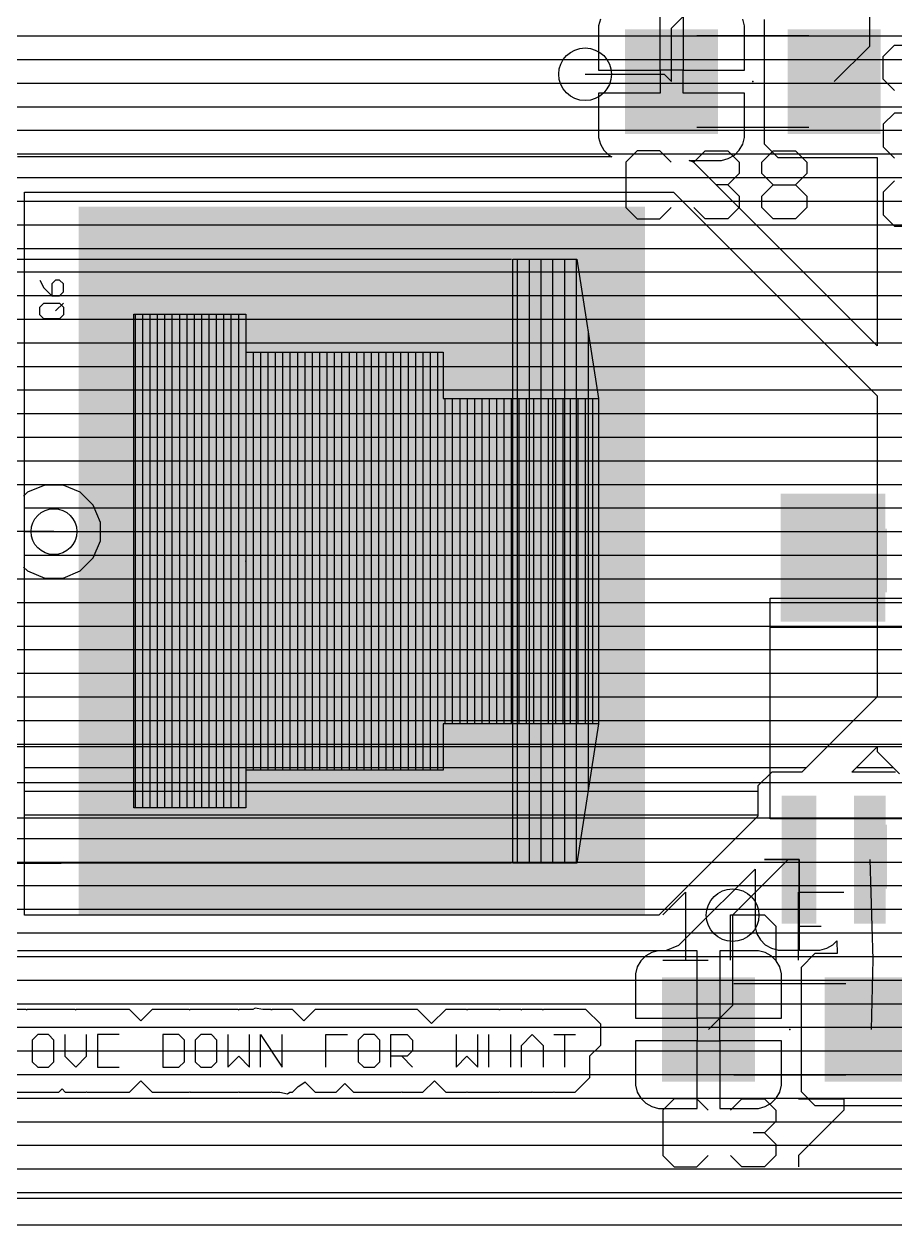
# Model space of a CAD drawing. Extents: x -0.64 to 6, y -0.15 to 7.8.
# Drawn here: x 1 to 1.59, y -0.15 to 0.664 of the extents above; entities that cross this region are included whole.
import ezdxf

# ---------------------------------------------------------------- set-up
doc = ezdxf.new("R2010")
doc.units = 0
for name, color, linetype in [('1', 22, 'CONTINUOUS'), ('16', 175, 'CONTINUOUS'), ('18', 82, 'CONTINUOUS'), ('20', 6, 'CONTINUOUS'), ('21', 253, 'CONTINUOUS'), ('23', 7, 'CONTINUOUS'), ('25', 253, 'CONTINUOUS'), ('27', 253, 'CONTINUOUS'), ('51', 253, 'CONTINUOUS')]:
    doc.layers.add(name, color=color, linetype=linetype)

# ---------------------------------------------------------------- blocks, each defined once
blk = doc.blocks.new('RECT')
blk.add_solid([(-0.5, -0.5), (0.5, -0.5), (-0.5, 0.5), (0.5, 0.5)])
blk = doc.blocks.new('ROUNDV')
blk.add_circle((0, 0), 0.5)

msp = doc.modelspace()

# ---------------------------------------------------------------- linework, layer by layer
at = {"layer": '1'}
for p, q in [((1.438632, 0.66127), (1.525, 0.747638)), ((1.573, 0.649132), (1.573, 0.747638)), ((1.430884, 0.632749), (1.430884, 0.678)), ((1.44638, 0.678433), (1.44638, 0.632749)), ((1.390362, 0.667381), (1.389136, 0.662803)), ((1.389136, 0.662803), (1.389136, 0.632748)), ((1.438632, 0.625), (1.438632, 0.66127)), ((1.488128, 0.662803), (1.486901, 0.667381)), ((1.488128, 0.632748), (1.488128, 0.662803)), ((1.501372, 0.66706), (1.501372, 0.582939)), ((0.587507, 0.656), (1.389136, 0.656)), ((1.430884, 0.656), (1.44638, 0.656)), ((1.488128, 0.656), (1.501372, 0.656)), ((1.548868, 0.625), (1.573, 0.649132)), ((0.478, 0.64), (1.389136, 0.64)), ((1.430884, 0.64), (1.44638, 0.64)), ((1.488128, 0.64), (1.501372, 0.64)), ((1.38, 0.63), (1.433632, 0.63)), ((1.389136, 0.632748), (1.430883, 0.632748)), ((1.430883, 0.632748), (1.430883, 0.617252)), ((1.44638, 0.632749), (1.430884, 0.632749)), ((1.433632, 0.63), (1.438632, 0.625)), ((1.446381, 0.617252), (1.446381, 0.632748)), ((1.446381, 0.632748), (1.488128, 0.632748)), ((0.586241, 0.624), (1.430883, 0.624)), ((1.446381, 0.624), (1.501372, 0.624)), ((1.430883, 0.617252), (1.389136, 0.617252)), ((1.389136, 0.617252), (1.389136, 0.587197)), ((1.488128, 0.617252), (1.446381, 0.617252)), ((1.488128, 0.587197), (1.488128, 0.617252)), ((0.883766, 0.608), (1.389136, 0.608)), ((1.488128, 0.608), (1.501372, 0.608)), ((0.904589, 0.592), (1.389136, 0.592)), ((1.389136, 0.587197), (1.390362, 0.582619)), ((1.486901, 0.582619), (1.488128, 0.587197)), ((1.488128, 0.592), (1.501372, 0.592)), ((1.390362, 0.582619), (1.392732, 0.578515)), ((1.392732, 0.578515), (1.396084, 0.575163)), ((1.48118, 0.575163), (1.484531, 0.578515)), ((1.484531, 0.578515), (1.486901, 0.582619)), ((1.501372, 0.582939), (1.510745, 0.573567)), ((0.908842, 0.576), (1.395247, 0.576)), ((1.398099, 0.574), (0.995226, 0.574)), ((1.396084, 0.575163), (1.398099, 0.574)), ((1.453595, 0.570346), (1.450647, 0.571567)), ((1.450647, 0.571567), (1.472498, 0.571567)), ((1.578, 0.445941), (1.453595, 0.570346)), ((1.472498, 0.571567), (1.477076, 0.572794)), ((1.477076, 0.572794), (1.48118, 0.575163)), ((1.482017, 0.576), (1.508312, 0.576)), ((1.510745, 0.573567), (1.578, 0.573567)), ((1.578, 0.573567), (1.578, 0.445941)), ((1.463941, 0.56), (1.578, 0.56)), ((1, 0.06), (1, 0.55)), ((1, 0.55), (1.44, 0.55)), ((1.44, 0.55), (1.578, 0.412)), ((1, 0.544), (1.446, 0.544)), ((1.479941, 0.544), (1.578, 0.544)), ((1, 0.528), (1.462, 0.528)), ((1.495941, 0.528), (1.578, 0.528)), ((1, 0.512), (1.478, 0.512)), ((1.511941, 0.512), (1.578, 0.512)), ((1, 0.496), (1.494, 0.496)), ((1.527941, 0.496), (1.578, 0.496)), ((1, 0.48), (1.51, 0.48)), ((1.543941, 0.48), (1.578, 0.48)), ((1, 0.464), (1.526, 0.464)), ((1.559941, 0.464), (1.578, 0.464)), ((1, 0.448), (1.542, 0.448)), ((1.575941, 0.448), (1.578, 0.448)), ((1, 0.432), (1.558, 0.432)), ((1, 0.416), (1.574, 0.416)), ((1.578, 0.412), (1.578, 0.208)), ((1, 0.4), (1.578, 0.4)), ((1, 0.384), (1.578, 0.384)), ((1, 0.368), (1.578, 0.368)), ((1, 0.352), (1.578, 0.352)), ((1, 0.336), (1.578, 0.336)), ((1, 0.32), (1.578, 0.32)), ((1, 0.304), (1.578, 0.304)), ((1, 0.288), (1.578, 0.288)), ((1, 0.272), (1.578, 0.272)), ((1, 0.256), (1.578, 0.256)), ((1, 0.24), (1.578, 0.24)), ((1, 0.224), (1.578, 0.224)), ((1, 0.208), (1.578, 0.208)), ((1.578, 0.208), (1.526945, 0.156945)), ((1, 0.192), (1.562, 0.192)), ((1, 0.176), (1.546, 0.176)), ((1.560886, 0.156945), (1.578, 0.174059)), ((1.578, 0.174059), (1.578, 0.170887)), ((1.578, 0.170887), (1.593, 0.155887)), ((1, 0.16), (1.53, 0.16)), ((1.506562, 0.156945), (1.497189, 0.147572)), ((1.526945, 0.156945), (1.506562, 0.156945)), ((1.590454, 0.156945), (1.560886, 0.156945)), ((1.563941, 0.16), (1.588887, 0.16)), ((1.497189, 0.147572), (1.497189, 0.127189)), ((1, 0.144), (1.497189, 0.144)), ((1, 0.128), (1.497189, 0.128)), ((1.497189, 0.127189), (1.43, 0.06)), ((1, 0.112), (1.482, 0.112)), ((1, 0.096), (1.466, 0.096)), ((1.450346, 0.046405), (1.495189, 0.091248)), ((1.517638, 0.097638), (1.48, 0.06)), ((1.495189, 0.091248), (1.495189, 0.051961)), ((1.501578, 0.097637), (1.501579, 0.097638)), ((1.524999, 0.097637), (1.501578, 0.097637)), ((1.501579, 0.097638), (1.524999, 0.097638)), ((1.525, 0.097638), (1.517638, 0.097638)), ((1.524999, 0.097638), (1.524999, 0.097637)), ((1.524999, 0.036331), (1.524999, 0.097636)), ((1.524999, 0.097636), (1.525, 0.097636)), ((1.524999, 0.096), (1.525, 0.096)), ((1.525, 0.097636), (1.525, 0.036331)), ((1.573, 0.097638), (1.575, 0.029882)), ((1, 0.08), (1.45, 0.08)), ((1.483941, 0.08), (1.495189, 0.08)), ((1.524999, 0.08), (1.525, 0.08)), ((1, 0.064), (1.434, 0.064)), ((1.43, 0.06), (1, 0.06)), ((1.467941, 0.064), (1.495189, 0.064)), ((1.48, 0.06), (1.48, -0.001132)), ((1.524999, 0.064), (1.525, 0.064)), ((1.495189, 0.051961), (1.496416, 0.047383)), ((1.443595, 0.039654), (1.450346, 0.046405)), ((1.451941, 0.048), (1.49625, 0.048)), ((1.496416, 0.047383), (1.498785, 0.043278)), ((1.498785, 0.043278), (1.502137, 0.039927)), ((1.524999, 0.048), (1.525, 0.048)), ((1.547863, 0.039927), (1.550612, 0.042676)), ((1.550612, 0.042676), (1.55087, 0.033933)), ((0.995226, 0.036), (1.434774, 0.036)), ((1.425188, 0.034706), (1.421084, 0.032337)), ((1.429766, 0.035933), (1.425188, 0.034706)), ((1.455884, 0.035933), (1.429766, 0.035933)), ((1.434774, 0.036), (1.443595, 0.039654)), ((1.455884, -0.009751), (1.455884, 0.035933)), ((1.497498, 0.035933), (1.47138, 0.035933)), ((1.47138, 0.035933), (1.47138, -0.009751)), ((1.502076, 0.034706), (1.497498, 0.035933)), ((1.50618, 0.032337), (1.502076, 0.034706)), ((1.502137, 0.039927), (1.506241, 0.037557)), ((1.506241, 0.037557), (1.510819, 0.036331)), ((1.510819, 0.036331), (1.524999, 0.036331)), ((1.525, 0.036331), (1.539181, 0.036331)), ((1.535745, 0.033933), (1.526372, 0.02456)), ((1.55087, 0.033933), (1.535745, 0.033933)), ((1.539181, 0.036331), (1.543759, 0.037557)), ((1.543759, 0.037557), (1.547863, 0.039927)), ((0.946675, 0.032), (1.420747, 0.032)), ((1.415362, 0.024881), (1.414136, 0.020303)), ((1.417732, 0.028985), (1.415362, 0.024881)), ((1.421084, 0.032337), (1.417732, 0.028985)), ((1.455884, 0.032), (1.47138, 0.032)), ((1.509531, 0.028985), (1.50618, 0.032337)), ((1.506517, 0.032), (1.533812, 0.032)), ((1.511901, 0.024881), (1.509531, 0.028985)), ((1.513128, 0.020303), (1.511901, 0.024881)), ((1.526372, 0.02456), (1.526372, -0.05956)), ((1.575, 0.029882), (1.573868, -0.0175)), ((1.414136, 0.020303), (1.414136, -0.009752)), ((1.513128, -0.009752), (1.513128, 0.020303)), ((0.946863, 0.016), (1.414136, 0.016)), ((1.455884, 0.016), (1.47138, 0.016)), ((1.513128, 0.016), (1.526372, 0.016)), ((0.948677, 0), (1.414136, 0)), ((1.455884, 0), (1.47138, 0)), ((1.513128, 0), (1.526372, 0)), ((1.001271, -0.003981), (0.976178, -0.003981)), ((1.001609, -0.004319), (1.001271, -0.003981)), ((1.001947, -0.003981), (1.001609, -0.004319)), ((1.034459, -0.003981), (1.001947, -0.003981)), ((1.034757, -0.004279), (1.034459, -0.003981)), ((1.035055, -0.003981), (1.034757, -0.004279)), ((1.071237, -0.003981), (1.035055, -0.003981)), ((1.078955, -0.011699), (1.071237, -0.003981)), ((1.086672, -0.003981), (1.078955, -0.011699)), ((1.111765, -0.003981), (1.086672, -0.003981)), ((1.112103, -0.004319), (1.111765, -0.003981)), ((1.112441, -0.003981), (1.112103, -0.004319)), ((1.144953, -0.003981), (1.112441, -0.003981)), ((1.145251, -0.004279), (1.144953, -0.003981)), ((1.145549, -0.003981), (1.145251, -0.004279)), ((1.154863, -0.003981), (1.145549, -0.003981)), ((1.156439, -0.00293), (1.154863, -0.003981)), ((1.161694, -0.003981), (1.156439, -0.00293)), ((1.167052, -0.003981), (1.161694, -0.003981)), ((1.16735, -0.004279), (1.167052, -0.003981)), ((1.167648, -0.003981), (1.16735, -0.004279)), ((1.181731, -0.003981), (1.167648, -0.003981)), ((1.189449, -0.011699), (1.181731, -0.003981)), ((1.197166, -0.003981), (1.189449, -0.011699)), ((1.266457, -0.003981), (1.197166, -0.003981)), ((1.270126, -0.007651), (1.266457, -0.003981)), ((1.276009, -0.013534), (1.270126, -0.007651)), ((1.285562, -0.003981), (1.276009, -0.013534)), ((1.299645, -0.003981), (1.285562, -0.003981)), ((1.299943, -0.004279), (1.299645, -0.003981)), ((1.300241, -0.003981), (1.299943, -0.004279)), ((1.321744, -0.003981), (1.300241, -0.003981)), ((1.322041, -0.004279), (1.321744, -0.003981)), ((1.322339, -0.003981), (1.322041, -0.004279)), ((1.336423, -0.003981), (1.322339, -0.003981)), ((1.336761, -0.004319), (1.336423, -0.003981)), ((1.337099, -0.003981), (1.336761, -0.004319)), ((1.351182, -0.003981), (1.337099, -0.003981)), ((1.35152, -0.004319), (1.351182, -0.003981)), ((1.351858, -0.003981), (1.35152, -0.004319)), ((1.38062, -0.003981), (1.351858, -0.003981)), ((1.390579, -0.01394), (1.38062, -0.003981)), ((1.48, -0.001132), (1.463632, -0.0175)), ((1.390579, -0.028023), (1.390579, -0.01394)), ((1.390579, -0.016), (1.455883, -0.016)), ((1.414136, -0.009752), (1.455883, -0.009752)), ((1.455883, -0.009752), (1.455883, -0.025248)), ((1.47138, -0.009751), (1.455884, -0.009751)), ((1.471381, -0.025248), (1.471381, -0.009752)), ((1.471381, -0.009752), (1.513128, -0.009752)), ((1.471381, -0.016), (1.526372, -0.016)), ((1.008989, -0.020981), (1.005319, -0.024651)), ((1.016328, -0.020981), (1.008989, -0.020981)), ((1.019998, -0.024651), (1.016328, -0.020981)), ((1.027418, -0.020981), (1.027418, -0.03566)), ((1.042097, -0.03566), (1.042097, -0.020981)), ((1.064196, -0.020981), (1.049516, -0.020981)), ((1.049516, -0.020981), (1.049516, -0.043)), ((1.093714, -0.020981), (1.093714, -0.043)), ((1.104723, -0.020981), (1.093714, -0.020981)), ((1.108393, -0.024651), (1.104723, -0.020981)), ((1.119483, -0.020981), (1.115813, -0.024651)), ((1.126822, -0.020981), (1.119483, -0.020981)), ((1.130492, -0.024651), (1.126822, -0.020981)), ((1.137912, -0.020981), (1.137912, -0.043)), ((1.152591, -0.043), (1.152591, -0.020981)), ((1.16001, -0.043), (1.16001, -0.020981)), ((1.16001, -0.020981), (1.17469, -0.043)), ((1.17469, -0.043), (1.17469, -0.020981)), ((1.204208, -0.043), (1.204208, -0.020981)), ((1.204208, -0.020981), (1.218887, -0.020981)), ((1.229977, -0.020981), (1.226307, -0.024651)), ((1.237316, -0.020981), (1.229977, -0.020981)), ((1.240986, -0.024651), (1.237316, -0.020981)), ((1.248406, -0.043), (1.248406, -0.020981)), ((1.248406, -0.020981), (1.259415, -0.020981)), ((1.259415, -0.020981), (1.263085, -0.024651)), ((1.292603, -0.020981), (1.292603, -0.043)), ((1.307282, -0.043), (1.307282, -0.020981)), ((1.314702, -0.043), (1.314702, -0.020981)), ((1.329381, -0.020981), (1.329381, -0.043)), ((1.336801, -0.028321), (1.34414, -0.020981)), ((1.34414, -0.020981), (1.35148, -0.028321)), ((1.3589, -0.020981), (1.373579, -0.020981)), ((1.366239, -0.043), (1.366239, -0.020981)), ((1.005319, -0.024651), (1.005319, -0.03933)), ((1.019998, -0.03933), (1.019998, -0.024651)), ((1.049516, -0.031991), (1.056856, -0.031991)), ((1.108393, -0.03933), (1.108393, -0.024651)), ((1.115813, -0.024651), (1.115813, -0.03933)), ((1.130492, -0.03933), (1.130492, -0.024651)), ((1.204208, -0.031991), (1.211548, -0.031991)), ((1.226307, -0.024651), (1.226307, -0.03933)), ((1.240986, -0.03933), (1.240986, -0.024651)), ((1.263085, -0.031991), (1.259415, -0.03566)), ((1.263085, -0.024651), (1.263085, -0.031991)), ((1.314702, -0.031991), (1.329381, -0.031991)), ((1.336801, -0.043), (1.336801, -0.028321)), ((1.336801, -0.031991), (1.35148, -0.031991)), ((1.35148, -0.028321), (1.35148, -0.043)), ((1.383239, -0.035362), (1.390579, -0.028023)), ((1.386602, -0.032), (1.414136, -0.032)), ((1.455883, -0.025248), (1.414136, -0.025248)), ((1.414136, -0.025248), (1.414136, -0.055303)), ((1.455884, -0.070933), (1.455884, -0.025249)), ((1.455884, -0.025249), (1.47138, -0.025249)), ((1.455884, -0.032), (1.47138, -0.032)), ((1.47138, -0.025249), (1.47138, -0.070933)), ((1.513128, -0.025248), (1.471381, -0.025248)), ((1.513128, -0.055303), (1.513128, -0.025248)), ((1.513128, -0.032), (1.526372, -0.032)), ((1.005319, -0.03933), (1.008989, -0.043)), ((1.016328, -0.043), (1.019998, -0.03933)), ((1.027418, -0.03566), (1.034757, -0.043)), ((1.034757, -0.043), (1.042097, -0.03566)), ((1.104723, -0.043), (1.108393, -0.03933)), ((1.115813, -0.03933), (1.119483, -0.043)), ((1.126822, -0.043), (1.130492, -0.03933)), ((1.137912, -0.043), (1.145251, -0.03566)), ((1.145251, -0.03566), (1.152591, -0.043)), ((1.226307, -0.03933), (1.229977, -0.043)), ((1.237316, -0.043), (1.240986, -0.03933)), ((1.259415, -0.03566), (1.248406, -0.03566)), ((1.255745, -0.03566), (1.263085, -0.043)), ((1.292603, -0.043), (1.299943, -0.03566)), ((1.299943, -0.03566), (1.307282, -0.043)), ((1.383239, -0.050042), (1.383239, -0.035362)), ((1.008989, -0.043), (1.016328, -0.043)), ((1.049516, -0.043), (1.064196, -0.043)), ((1.093714, -0.043), (1.104723, -0.043)), ((1.119483, -0.043), (1.126822, -0.043)), ((1.229977, -0.043), (1.237316, -0.043)), ((1.383239, -0.048), (1.414136, -0.048)), ((1.455884, -0.048), (1.47138, -0.048)), ((1.513128, -0.048), (1.526372, -0.048)), ((1.071237, -0.06), (1.078955, -0.052282)), ((1.078955, -0.052282), (1.086672, -0.06)), ((1.181731, -0.06), (1.18552, -0.056211)), ((1.18552, -0.056211), (1.189978, -0.053239)), ((1.189978, -0.053239), (1.190049, -0.052883)), ((1.190049, -0.052883), (1.197166, -0.06)), ((1.21125, -0.06), (1.217092, -0.054157)), ((1.217092, -0.054157), (1.222935, -0.06)), ((1.270126, -0.06), (1.277844, -0.052282)), ((1.277844, -0.052282), (1.285562, -0.06)), ((1.373281, -0.06), (1.383239, -0.050042)), ((1.414136, -0.055303), (1.415362, -0.059881)), ((1.511901, -0.059881), (1.513128, -0.055303)), ((0.82209, -0.064), (1.417747, -0.064)), ((0.990858, -0.06), (1.02337, -0.06)), ((1.02337, -0.06), (1.025543, -0.057827)), ((1.025543, -0.057827), (1.027716, -0.06)), ((1.027716, -0.06), (1.041799, -0.06)), ((1.041799, -0.06), (1.042137, -0.059662)), ((1.042137, -0.059662), (1.042475, -0.06)), ((1.042475, -0.06), (1.071237, -0.06)), ((1.086672, -0.06), (1.111765, -0.06)), ((1.111765, -0.06), (1.112103, -0.059662)), ((1.112103, -0.059662), (1.112441, -0.06)), ((1.112441, -0.06), (1.144953, -0.06)), ((1.144953, -0.06), (1.145251, -0.059702)), ((1.145251, -0.059702), (1.145549, -0.06)), ((1.145549, -0.06), (1.167052, -0.06)), ((1.167052, -0.06), (1.16735, -0.059702)), ((1.16735, -0.059702), (1.167648, -0.06)), ((1.167648, -0.06), (1.173006, -0.06)), ((1.173006, -0.06), (1.17826, -0.061051)), ((1.17826, -0.061051), (1.179837, -0.06)), ((1.179837, -0.06), (1.181731, -0.06)), ((1.197166, -0.06), (1.21125, -0.06)), ((1.222935, -0.06), (1.255447, -0.06)), ((1.255447, -0.06), (1.255745, -0.059702)), ((1.255745, -0.059702), (1.256043, -0.06)), ((1.256043, -0.06), (1.270126, -0.06)), ((1.285562, -0.06), (1.299645, -0.06)), ((1.299645, -0.06), (1.299943, -0.059702)), ((1.299943, -0.059702), (1.300241, -0.06)), ((1.300241, -0.06), (1.321744, -0.06)), ((1.321744, -0.06), (1.322041, -0.059702)), ((1.322041, -0.059702), (1.322339, -0.06)), ((1.322339, -0.06), (1.343842, -0.06)), ((1.343842, -0.06), (1.34414, -0.059702)), ((1.34414, -0.059702), (1.344438, -0.06)), ((1.344438, -0.06), (1.358522, -0.06)), ((1.358522, -0.06), (1.358859, -0.059662)), ((1.358859, -0.059662), (1.359197, -0.06)), ((1.359197, -0.06), (1.373281, -0.06)), ((1.415362, -0.059881), (1.417732, -0.063985)), ((1.417732, -0.063985), (1.421084, -0.067337)), ((1.455884, -0.064), (1.47138, -0.064)), ((1.50618, -0.067337), (1.509531, -0.063985)), ((1.509517, -0.064), (1.530812, -0.064)), ((1.509531, -0.063985), (1.511901, -0.059881)), ((1.526372, -0.05956), (1.535745, -0.068933)), ((1.421084, -0.067337), (1.425188, -0.069706)), ((1.425188, -0.069706), (1.429766, -0.070933)), ((1.429766, -0.070933), (1.455884, -0.070933)), ((1.47138, -0.070933), (1.497498, -0.070933)), ((1.497498, -0.070933), (1.502076, -0.069706)), ((1.502076, -0.069706), (1.50618, -0.067337)), ((1.535745, -0.068933), (1.611992, -0.068933)), ((0.565664, -0.08), (1.976542, -0.08)), ((0.539684, -0.096), (1.988185, -0.096)), ((-0.172, -0.112), (5.732, -0.112)), ((-0.172, -0.128), (5.732, -0.128)), ((5.732, -0.132), (-0.172, -0.132))]:
    msp.add_line(p, q, dxfattribs=at)
at = {"layer": '16'}
for p, q in [((0.899108, 0.656), (2.061179, 0.656)), ((0.902811, 0.64), (2.038256, 0.64)), ((0.902811, 0.624), (2.022256, 0.624)), ((0.902811, 0.608), (2.006256, 0.608)), ((0.904589, 0.592), (1.990256, 0.592)), ((0.908842, 0.576), (1.978797, 0.576)), ((0.905418, 0.56), (1.968106, 0.56)), ((0.894383, 0.544), (1.957415, 0.544)), ((0.703433, 0.528), (1.946751, 0.528)), ((0.699267, 0.512), (1.940123, 0.512)), ((-0.121, 0.496), (1.933496, 0.496)), ((0.701433, 0.48), (1.926868, 0.48)), ((0.701433, 0.464), (1.920241, 0.464)), ((0.902383, 0.448), (1.916127, 0.448)), ((0.902811, 0.432), (1.912945, 0.432)), ((0.902811, 0.416), (1.909762, 0.416)), ((0.9065, 0.4), (1.906579, 0.4)), ((0.902811, 0.384), (1.904, 0.384)), ((0.902811, 0.368), (1.904, 0.368)), ((0.902811, 0.352), (1.904, 0.352)), ((1.013734, 0.3515), (1.002157, 0.346704)), ((1.026266, 0.3515), (1.013734, 0.3515)), ((1.037843, 0.346704), (1.026266, 0.3515)), ((1.002157, 0.346704), (0.999452, 0.344)), ((1.046704, 0.337843), (1.037843, 0.346704)), ((1.0515, 0.326266), (1.046704, 0.337843)), ((1.047468, 0.336), (1.904, 0.336)), ((1.0515, 0.313734), (1.0515, 0.326266)), ((1.02, 0.32), (0.83, 0.32)), ((1.0515, 0.32), (1.904, 0.32)), ((1.046704, 0.302157), (1.0515, 0.313734)), ((1.037843, 0.293296), (1.046704, 0.302157)), ((1.047468, 0.304), (1.905784, 0.304)), ((0.999452, 0.296), (1.002157, 0.293296)), ((1.002157, 0.293296), (1.013734, 0.2885)), ((1.026266, 0.2885), (1.037843, 0.293296)), ((0.57681, 0.288), (1.908966, 0.288)), ((1.013734, 0.2885), (1.026266, 0.2885)), ((0.567572, 0.272), (1.912149, 0.272)), ((0.555049, 0.256), (1.915331, 0.256)), ((0.537455, 0.24), (1.918584, 0.24)), ((0.503932, 0.224), (1.925211, 0.224)), ((-0.104059, 0.208), (1.931839, 0.208)), ((-0.088059, 0.192), (1.938466, 0.192)), ((-0.072059, 0.176), (1.945094, 0.176)), ((1.614774, 0.174), (-0.070059, 0.174)), ((-0.08, 0.15), (1.61, 0.15)), ((0.061023, 0.126), (1.600059, 0.126)), ((0.095311, 0.112), (1.603754, 0.112)), ((0.539684, 0.096), (1.616577, 0.096)), ((0.565664, 0.08), (2.018256, 0.08)), ((0.581664, 0.064), (2.034256, 0.064)), ((0.591221, 0.048), (2.055193, 0.048)), ((0.598059, 0.032), (2.079138, 0.032)), ((0.602346, 0.016), (2.103812, 0.016)), ((0.603, 0), (2.142439, 0)), ((0.602346, -0.016), (2.192694, -0.016)), ((0.598059, -0.032), (5.461088, -0.032)), ((0.591221, -0.048), (5.472336, -0.048)), ((0.581664, -0.064), (5.489492, -0.064)), ((0.565664, -0.08), (5.525244, -0.08)), ((0.539684, -0.096), (5.732, -0.096)), ((-0.172, -0.112), (5.732, -0.112)), ((-0.172, -0.128), (5.732, -0.128)), ((5.732, -0.132), (-0.172, -0.132))]:
    msp.add_line(p, q, dxfattribs=at)
at = {"layer": '20'}
msp.add_line((-0.19, -0.15), (5.75, -0.15), dxfattribs=at)
at = {"layer": '21'}
for p, q in [((0.969882, 0.504724), (1.025, 0.504724)), ((0.969882, 0.095276), (1.025, 0.095276))]:
    msp.add_line(p, q, dxfattribs=at)
at = {"layer": '23'}
for p in [(1.49375, 0.625), (1.15, 0.3), (1.51875, -0.0175)]:
    msp.add_point(p, dxfattribs=at)
at = {"layer": '25'}
for p, q in [((1.581961, 0.642098), (1.589634, 0.649771)), ((1.589634, 0.649771), (1.597307, 0.649771)), ((1.581961, 0.626752), (1.581961, 0.642098)), ((1.589634, 0.619078), (1.581961, 0.626752)), ((1.589634, 0.603732), (1.581961, 0.596059)), ((1.597307, 0.603732), (1.589634, 0.603732)), ((1.581961, 0.596059), (1.581961, 0.580712)), ((1.415305, 0.578039), (1.407632, 0.570366)), ((1.430652, 0.578039), (1.415305, 0.578039)), ((1.438325, 0.570366), (1.430652, 0.578039)), ((1.453671, 0.570366), (1.461344, 0.578039)), ((1.461344, 0.578039), (1.476691, 0.578039)), ((1.476691, 0.578039), (1.484364, 0.570366)), ((1.499711, 0.570366), (1.507384, 0.578039)), ((1.507384, 0.578039), (1.52273, 0.578039)), ((1.52273, 0.578039), (1.530403, 0.570366)), ((1.581961, 0.580712), (1.589634, 0.573039)), ((1.407632, 0.570366), (1.407632, 0.539673)), ((1.484364, 0.570366), (1.484364, 0.562693)), ((1.499711, 0.562693), (1.499711, 0.570366)), ((1.530403, 0.570366), (1.530403, 0.562693)), ((1.484364, 0.562693), (1.476691, 0.55502)), ((1.507384, 0.55502), (1.499711, 0.562693)), ((1.530403, 0.562693), (1.52273, 0.55502)), ((1.476691, 0.55502), (1.469018, 0.55502)), ((1.476691, 0.55502), (1.484364, 0.547346)), ((1.499711, 0.547346), (1.507384, 0.55502)), ((1.507384, 0.55502), (1.52273, 0.55502)), ((1.52273, 0.55502), (1.530403, 0.547346)), ((1.589634, 0.557693), (1.581961, 0.55002)), ((1.484364, 0.547346), (1.484364, 0.539673)), ((1.499711, 0.539673), (1.499711, 0.547346)), ((1.530403, 0.547346), (1.530403, 0.539673)), ((1.581961, 0.55002), (1.581961, 0.534673)), ((1.407632, 0.539673), (1.415305, 0.532)), ((1.430652, 0.532), (1.438325, 0.539673)), ((1.461344, 0.532), (1.453671, 0.539673)), ((1.484364, 0.539673), (1.476691, 0.532)), ((1.507384, 0.532), (1.499711, 0.539673)), ((1.530403, 0.539673), (1.52273, 0.532)), ((1.415305, 0.532), (1.430652, 0.532)), ((1.476691, 0.532), (1.461344, 0.532)), ((1.52273, 0.532), (1.507384, 0.532)), ((1.581961, 0.534673), (1.589634, 0.527)), ((1.589634, 0.527), (1.620327, 0.527)), ((1.010486, 0.490522), (1.013155, 0.485184)), ((1.021162, 0.490522), (1.018493, 0.487853)), ((1.023831, 0.490522), (1.021162, 0.490522)), ((1.0265, 0.487853), (1.023831, 0.490522)), ((1.013155, 0.485184), (1.018493, 0.479847)), ((1.018493, 0.487853), (1.018493, 0.479847)), ((1.023831, 0.479847), (1.0265, 0.482516)), ((1.0265, 0.482516), (1.0265, 0.487853)), ((1.010486, 0.4722), (1.013155, 0.474869)), ((1.010486, 0.466862), (1.010486, 0.4722)), ((1.013155, 0.474869), (1.023831, 0.474869)), ((1.018493, 0.479847), (1.023831, 0.479847)), ((1.021162, 0.469531), (1.0265, 0.474869)), ((1.023831, 0.474869), (1.0265, 0.4722)), ((1.0265, 0.4722), (1.0265, 0.466862)), ((1.013155, 0.464193), (1.010486, 0.466862)), ((1.023831, 0.464193), (1.013155, 0.464193)), ((1.0265, 0.466862), (1.023831, 0.464193)), ((1.440305, -0.064461), (1.432632, -0.072134)), ((1.455652, -0.064461), (1.440305, -0.064461)), ((1.463325, -0.072134), (1.455652, -0.064461)), ((1.478671, -0.072134), (1.486344, -0.064461)), ((1.486344, -0.064461), (1.501691, -0.064461)), ((1.501691, -0.064461), (1.509364, -0.072134)), ((1.524711, -0.064461), (1.555403, -0.064461)), ((1.555403, -0.064461), (1.555403, -0.072134)), ((1.432632, -0.072134), (1.432632, -0.102827)), ((1.509364, -0.072134), (1.509364, -0.079807)), ((1.555403, -0.072134), (1.524711, -0.102827)), ((1.509364, -0.079807), (1.501691, -0.08748)), ((1.501691, -0.08748), (1.494018, -0.08748)), ((1.501691, -0.08748), (1.509364, -0.095154)), ((1.509364, -0.095154), (1.509364, -0.102827)), ((1.432632, -0.102827), (1.440305, -0.1105)), ((1.455652, -0.1105), (1.463325, -0.102827)), ((1.486344, -0.1105), (1.478671, -0.102827)), ((1.509364, -0.102827), (1.501691, -0.1105)), ((1.524711, -0.102827), (1.524711, -0.1105)), ((1.440305, -0.1105), (1.455652, -0.1105)), ((1.501691, -0.1105), (1.486344, -0.1105))]:
    msp.add_line(p, q, dxfattribs=at)
at = {"layer": '27'}
for p, q in [((1.432632, 0.060193), (1.447978, 0.075539)), ((1.447978, 0.075539), (1.447978, 0.0295)), ((1.524711, 0.0295), (1.524711, 0.075539)), ((1.524711, 0.075539), (1.555403, 0.075539)), ((1.478671, 0.0295), (1.478671, 0.060193)), ((1.478671, 0.060193), (1.501691, 0.060193)), ((1.501691, 0.060193), (1.509364, 0.05252)), ((1.509364, 0.05252), (1.509364, 0.0295)), ((1.524711, 0.05252), (1.540057, 0.05252)), ((1.432632, 0.0295), (1.463325, 0.0295))]:
    msp.add_line(p, q, dxfattribs=at)
at = {"layer": '51'}
for p, q in [((1.531742, 0.655984), (1.455758, 0.655984)), ((1.531742, 0.594016), (1.455758, 0.594016)), ((0.969882, 0.504724), (1.330118, 0.504724)), ((1.331102, 0.504724), (1.374409, 0.504724)), ((1.331102, 0.095276), (1.331102, 0.504724)), ((1.334, 0.504724), (1.334, 0.095276)), ((1.342, 0.504724), (1.342, 0.095276)), ((1.35, 0.504724), (1.35, 0.095276)), ((1.358, 0.504724), (1.358, 0.095276)), ((1.366, 0.504724), (1.366, 0.095276)), ((1.374, 0.504724), (1.374, 0.095276)), ((1.374409, 0.504724), (1.389173, 0.410236)), ((1.074213, 0.467323), (1.15, 0.467323)), ((1.074213, 0.132677), (1.074213, 0.467323)), ((1.075, 0.467323), (1.075, 0.132677)), ((1.08, 0.467323), (1.08, 0.132677)), ((1.085, 0.467323), (1.085, 0.132677)), ((1.09, 0.467323), (1.09, 0.132677)), ((1.095, 0.467323), (1.095, 0.132677)), ((1.1, 0.467323), (1.1, 0.132677)), ((1.105, 0.467323), (1.105, 0.132677)), ((1.11, 0.467323), (1.11, 0.132677)), ((1.115, 0.467323), (1.115, 0.132677)), ((1.12, 0.467323), (1.12, 0.132677)), ((1.125, 0.467323), (1.125, 0.132677)), ((1.13, 0.467323), (1.13, 0.132677)), ((1.135, 0.467323), (1.135, 0.132677)), ((1.14, 0.467323), (1.14, 0.132677)), ((1.145, 0.467323), (1.145, 0.132677)), ((1.15, 0.467323), (1.15, 0.441732)), ((1.382, 0.456145), (1.382, 0.143855)), ((1.15, 0.441732), (1.283858, 0.441732)), ((1.15, 0.441732), (1.15, 0.158268)), ((1.155, 0.441732), (1.155, 0.158268)), ((1.16, 0.441732), (1.16, 0.158268)), ((1.165, 0.441732), (1.165, 0.158268)), ((1.17, 0.441732), (1.17, 0.158268)), ((1.175, 0.441732), (1.175, 0.158268)), ((1.18, 0.441732), (1.18, 0.158268)), ((1.185, 0.441732), (1.185, 0.158268)), ((1.19, 0.441732), (1.19, 0.158268)), ((1.195, 0.441732), (1.195, 0.158268)), ((1.2, 0.441732), (1.2, 0.158268)), ((1.205, 0.441732), (1.205, 0.158268)), ((1.21, 0.441732), (1.21, 0.158268)), ((1.215, 0.441732), (1.215, 0.158268)), ((1.22, 0.441732), (1.22, 0.158268)), ((1.225, 0.441732), (1.225, 0.158268)), ((1.23, 0.441732), (1.23, 0.158268)), ((1.235, 0.441732), (1.235, 0.158268)), ((1.24, 0.441732), (1.24, 0.158268)), ((1.245, 0.441732), (1.245, 0.158268)), ((1.25, 0.441732), (1.25, 0.158268)), ((1.255, 0.441732), (1.255, 0.158268)), ((1.26, 0.441732), (1.26, 0.158268)), ((1.265, 0.441732), (1.265, 0.158268)), ((1.27, 0.441732), (1.27, 0.158268)), ((1.275, 0.441732), (1.275, 0.158268)), ((1.28, 0.441732), (1.28, 0.158268)), ((1.283858, 0.441732), (1.283858, 0.410236)), ((1.283858, 0.410236), (1.389173, 0.410236)), ((1.285, 0.410236), (1.285, 0.189764)), ((1.29, 0.410236), (1.29, 0.189764)), ((1.295, 0.410236), (1.295, 0.189764)), ((1.3, 0.410236), (1.3, 0.189764)), ((1.305, 0.410236), (1.305, 0.189764)), ((1.31, 0.410236), (1.31, 0.189764)), ((1.315, 0.410236), (1.315, 0.189764)), ((1.32, 0.410236), (1.32, 0.189764)), ((1.325, 0.410236), (1.325, 0.189764)), ((1.33, 0.410236), (1.33, 0.189764)), ((1.335, 0.410236), (1.335, 0.189764)), ((1.34, 0.410236), (1.34, 0.189764)), ((1.345, 0.410236), (1.345, 0.189764)), ((1.35, 0.410236), (1.35, 0.189764)), ((1.355, 0.410236), (1.355, 0.189764)), ((1.36, 0.410236), (1.36, 0.189764)), ((1.365, 0.410236), (1.365, 0.189764)), ((1.37, 0.410236), (1.37, 0.189764)), ((1.375, 0.410236), (1.375, 0.189764)), ((1.38, 0.410236), (1.38, 0.189764)), ((1.385, 0.410236), (1.385, 0.189764)), ((1.389173, 0.410236), (1.389173, 0.189764)), ((1.389173, 0.410236), (1.389173, 0.189764)), ((1.505512, 0.255118), (1.505512, 0.274803)), ((1.505512, 0.274803), (1.694488, 0.274803)), ((1.505512, 0.125197), (1.505512, 0.255118)), ((1.505512, 0.255118), (1.694488, 0.255118)), ((1.389173, 0.189764), (1.283858, 0.189764)), ((1.283858, 0.189764), (1.283858, 0.158268)), ((1.389173, 0.189764), (1.374409, 0.095276)), ((1.283858, 0.158268), (1.15, 0.158268)), ((1.15, 0.158268), (1.15, 0.132677)), ((1.15, 0.132677), (1.074213, 0.132677)), ((1.694488, 0.125197), (1.505512, 0.125197)), ((1.330118, 0.095276), (0.969882, 0.095276)), ((1.374409, 0.095276), (1.331102, 0.095276)), ((1.556742, 0.013484), (1.480758, 0.013484)), ((1.556742, -0.048484), (1.480758, -0.048484))]:
    msp.add_line(p, q, dxfattribs=at)

# ---------------------------------------------------------------- block references
at = {"layer": '1'}
for p, xscale, yscale, rotation in [((1.438632, 0.625), 0.062992, 0.070866, 180), ((1.548868, 0.625), 0.062992, 0.070866, 180), ((1.22874, 0.3), 0.480315, 0.383858, 270), ((1.548, 0.302362), 0.070866, 0.086614, 180), ((1.525, 0.097638), 0.023622, 0.086614, 180), ((1.573, 0.097638), 0.021654, 0.086614, 180), ((1.463632, -0.0175), 0.062992, 0.070866, 180), ((1.573868, -0.0175), 0.062992, 0.070866, 180)]:
    msp.add_blockref('RECT', p, dxfattribs=dict(at, xscale=xscale, yscale=yscale, rotation=rotation))
at = {"layer": '18'}
for p, xscale, yscale in [((1.38, 0.63), 0.035685, 0.035685), ((1.38, 0.63), 0.035685, 0.035685), ((1.02, 0.32), 0.031, 0.031), ((1.02, 0.32), 0.031, 0.031), ((1.48, 0.06), 0.035685, 0.035685), ((1.48, 0.06), 0.035685, 0.035685)]:
    msp.add_blockref('ROUNDV', p, dxfattribs=dict(at, xscale=xscale, yscale=yscale))
at = {"layer": '51', "rotation": 180}
for p, xscale, yscale in [((1.441516, 0.624965), 0.029531, 0.066929), ((1.545984, 0.625035), 0.029531, 0.066929), ((1.525, 0.300394), 0.019291, 0.043307), ((1.575, 0.300394), 0.019291, 0.043307), ((1.525, 0.099606), 0.019291, 0.043307), ((1.575, 0.099606), 0.019291, 0.043307), ((1.466516, -0.017535), 0.029531, 0.066929), ((1.570984, -0.017465), 0.029531, 0.066929)]:
    msp.add_blockref('RECT', p, dxfattribs=dict(at, xscale=xscale, yscale=yscale))

doc.saveas('drawing.dxf')
